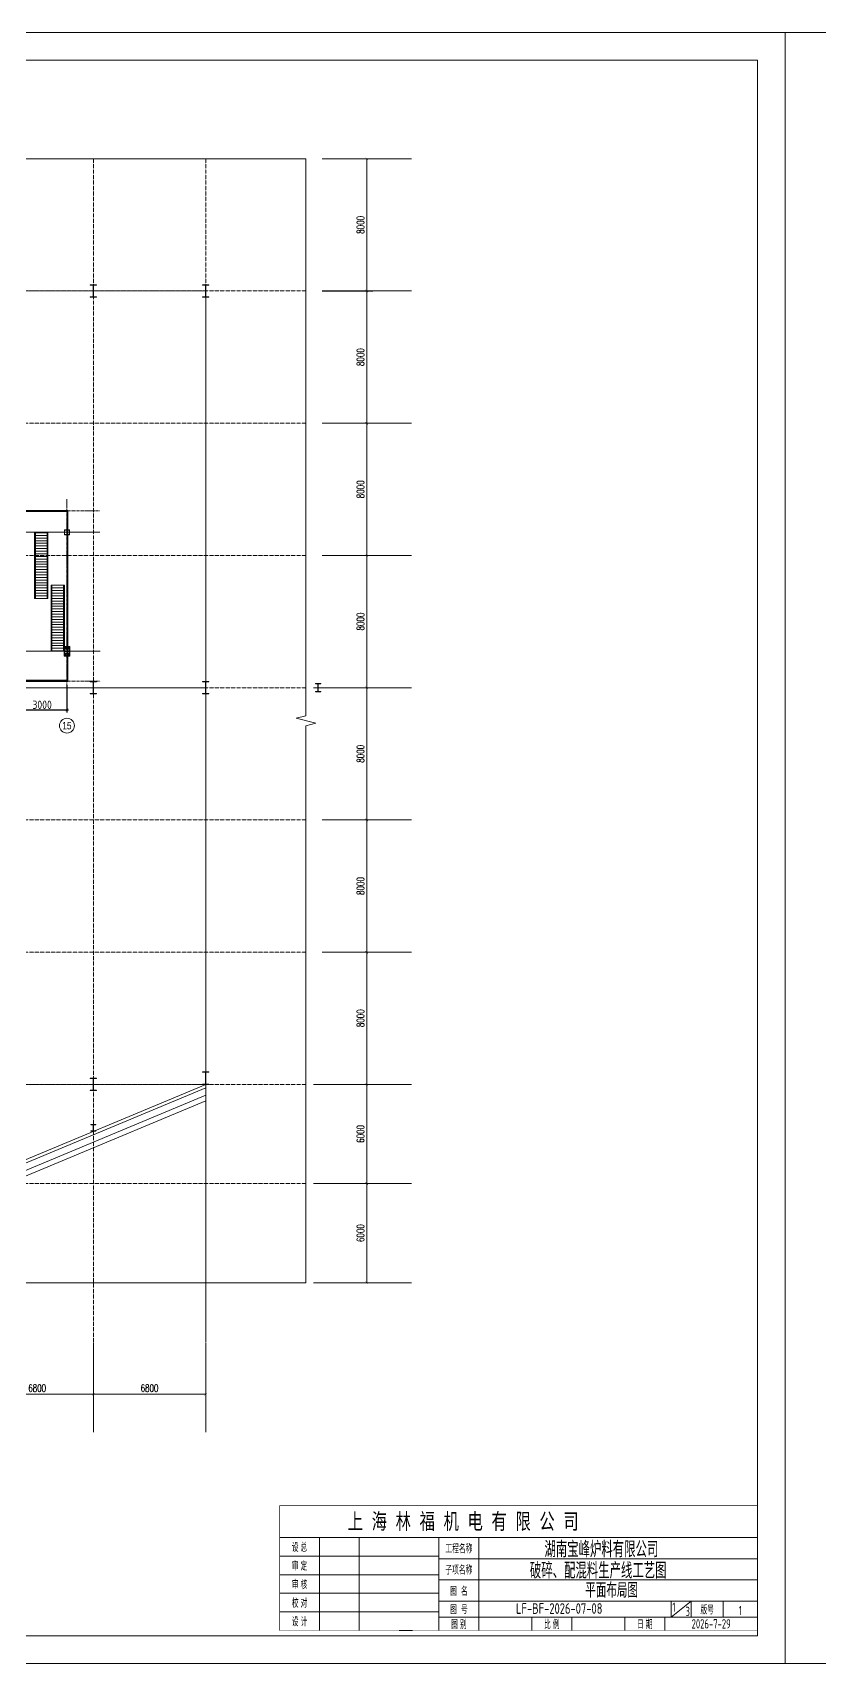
# Model space of a CAD drawing. Header units: millimetres. Extents: x 163705 to 1616509, y 81827 to 302547.
# Drawn here: x 257851 to 305474, y 81827 to 180492 of the extents above; entities that cross this region are included whole.
import ezdxf
from ezdxf.enums import TextEntityAlignment as Align

# ---------------------------------------------------------------- set-up
doc = ezdxf.new("R2010")
doc.units = ezdxf.units.MM
doc.header["$LTSCALE"] = 10
doc.linetypes.add('ACAD_ISO05W100', pattern=[33, 24, -3, 0, -3, 0, -3])
doc.linetypes.add('CENTER2', pattern=[28.575, 19.05, -3.175, 3.175, -3.175])
for name, color, linetype, lineweight in [('1-中心线', 1, 'CENTER2', 0), ('1-双点线', 8, 'ACAD_ISO05W100', 0), ('1-图框层', 7, 'Continuous', 0), ('1-建筑轮廓', 7, 'Continuous', 20), ('1-护栏', 4, 'Continuous', 18), ('1-文本', 4, 'Continuous', 0), ('1-标注', 3, 'Continuous', 0), ('1-设备轮廓', 2, 'Continuous', 18), ('1-钢构', 6, 'Continuous', 0)]:
    doc.layers.add(name, color=color, linetype=linetype, lineweight=lineweight)
doc.styles.add('_TCH_DIM_T3', font='SIMPLEX.shx', dxfattribs={"width": 0.705882, "bigfont": 'GBCBIG.shx'})
doc.styles.add('ARIAL', font='arial.ttf', dxfattribs={"width": 0.7})
doc.styles.add('CGY_HZ', font='tssdeng.shx', dxfattribs={"width": 0.75, "bigfont": 'tssdchn.shx'})
doc.styles.add('GY', font='arial.ttf', dxfattribs={"width": 0.6})
doc.styles.add('gy2', font='tssdeng.shx', dxfattribs={"width": 0.7, "bigfont": 'tssdchn.shx'})
doc.styles.add('HZ', font='gbenor.shx', dxfattribs={"bigfont": 'gbcbig.shx'})
doc.styles.get("Standard").update_dxf_attribs({"font": 'arial.ttf'})
doc.styles.add('基础标注', font='arial.ttf', dxfattribs={"width": 0.7})
doc.dimstyles.new('100$0', dxfattribs={"dimscale": 100, "dimtxt": 5, "dimasz": 1.5, "dimexe": 1.5, "dimexo": 0.5, "dimtad": 1, "dimdec": 0, "dimdsep": 46, "dimtxsty": 'HZ', "dimblk": 'ARCHTICK', "dimcen": 2.5, "dimdle": 1, "dimclrd": 256, "dimclre": 256, "dimadec": 0, "dimazin": 0, "dimtfac": 1, "dimtdec": 0, "dimtmove": 0, "dimatfit": 3, "dimfxl": 0, "dimarcsym": 0})
doc.dimstyles.new('_TCH_ARCH_M_M-150', dxfattribs={"dimscale": 150, "dimtxt": 2.975, "dimasz": 1, "dimexe": 2.5, "dimexo": 3, "dimgap": 1, "dimtad": 1, "dimdec": 0, "dimzin": 0, "dimdsep": 46, "dimtxsty": '_TCH_DIM_T3', "dimblk": 'ARCHTICK', "dimcen": 0.09, "dimclrt": 7, "dimadec": 0, "dimazin": 2, "dimtfac": 1, "dimtdec": 0, "dimtix": 1, "dimtmove": 2, "dimatfit": 3, "dimfxl": 0, "dimtolj": 1, "dimtzin": 0, "dimarcsym": 0})

# ---------------------------------------------------------------- blocks, each defined once
blk = doc.blocks.new('标题栏')
at = {"layer": '1-图框层', "ltscale": 0.8}
for p, q in [((-11953, 2690), (0, 2690)), ((-11953, 1893), (0, 1893)), ((-3243, 498), (-2490, 1096)), ((-3243, 498), (-3243, 1096))]:
    blk.add_line(p, q, dxfattribs=at)
at = {"layer": '1-图框层'}
blk.add_line((-12950, 0), (-13448, 0), dxfattribs=at)
at = {"layer": '1-图框层', "ltscale": 0.8, "const_width": 20}
blk.add_lwpolyline([(0, 4682), (-17930, 4682), (-17930, 0), (0, 0)], close=True, dxfattribs=at)
at = {"layer": '1-图框层', "ltscale": 0.8}
for points in [[(0, 3486), (-17930, 3486)], [(-16436, 0), (-16436, 3486)], [(-14942, 3486), (-14942, 0)], [(-11953, 0), (-11953, 3486)], [(-10459, 0), (-10459, 3486)], [(-17930, 2789), (-11953, 2789)], [(-17930, 2092), (-11953, 2092)], [(-17930, 1395), (-11953, 1395)], [(-17930, 697), (-11953, 697)], [(-11953, 1096), (0, 1096)], [(-2490, 498), (-2490, 1096)], [(-1295, 1096), (-1295, 498)], [(-11953, 498), (0, 498)], [(-8467, 498), (-8467, 0)], [(-6973, 498), (-6973, 0)], [(-4981, 498), (-4981, 0)], [(-3486, 498), (-3486, 0)]]:
    blk.add_lwpolyline(points, dxfattribs=at)
at = {"layer": '1-文本', "style": '基础标注', "width": 0.7}
blk.add_text('上  海  林  福  机  电  有  限  公  司', height=600, dxfattribs=at).set_placement((-15376, 3796))
at = {"layer": '1-文本', "ltscale": 0.8}
for s, height, style, width, p in [('设 总', 300, 'GY', 0.6, (-17183, 3138)), ('工程名称', 300, 'GY', 0.6, (-11206, 3088)), ('审 定', 300, 'GY', 0.6, (-17183, 2440)), ('子项名称', 300, 'GY', 0.6, (-11206, 2291)), ('审 核', 300, 'GY', 0.6, (-17183, 1743)), ('校 对', 300, 'GY', 0.6, (-17183, 1046)), ('图  名', 300, 'GY', 0.6, (-11206, 1494)), ('图  号', 300, 'GY', 0.6, (-11206, 797)), ('3', 351, 'gy2', 0.7, (-2625, 716)), ('版号', 300, 'GY', 0.6, (-1893, 797)), ('1', 351, 'gy2', 0.7, (-647, 750)), ('设 计', 300, 'GY', 0.6, (-17183, 349)), ('图 别', 300, 'GY', 0.6, (-11206, 249)), ('比 例', 300, 'GY', 0.6, (-7720, 249)), ('日 期', 300, 'GY', 0.6, (-4234, 249)), ('2026-7-29', 351, 'gy2', 0.7, (-1743, 249))]:
    blk.add_text(s, height=height, dxfattribs=dict(at, style=style, width=width)).set_placement(p, align=Align.MIDDLE)
at = {"layer": '1-文本', "ltscale": 0.8, "style": 'CGY_HZ', "width": 0.75}
for s, height, p in [('           湖南宝峰炉料有限公司', 599.5, (-11000, 2743, 13)), ('         破碎、配混料生产线工艺图', 599.5, (-11000, 1946, 13)), ('LF-BF-2026-07-08', 400, (-9064, 624, 13))]:
    blk.add_text(s, height=height, dxfattribs=at).set_placement(p)
blk = doc.blocks.new('_ArchTick')
at = {"const_width": 0.15}
blk.add_lwpolyline([(-0.5, -0.5), (0.5, 0.5)], dxfattribs=at)
blk = doc.blocks.new('*D626')
at = {"layer": '1-标注', "lineweight": -2, "transparency": 16777216}
for p, q in [((93666, 77039), (96741, 77039)), ((96366, 77039), (96366, 69039)), ((93666, 69039), (96741, 69039))]:
    blk.add_line(p, q, dxfattribs=at)
at = {"layer": 'Defpoints', "transparency": 16777216}
for p in [(93216, 77039), (93216, 69039), (96366, 69039)]:
    blk.add_point(p, dxfattribs=at)
at = {"layer": '1-标注', "lineweight": -2, "transparency": 16777216, "xscale": 150, "yscale": 150, "zscale": 150}
for p, rotation in [((96366, 77039), 90), ((96366, 69039), 270)]:
    blk.add_blockref('_ArchTick', p, dxfattribs=dict(at, rotation=rotation))
at = {"layer": '1-标注', "transparency": 16777216, "insert": (95993, 73039), "char_height": 446.2, "attachment_point": 5, "rotation": 90, "style": '_TCH_DIM_T3'}
blk.add_mtext('\\A1;8000', dxfattribs=at)
blk = doc.blocks.new('*D621')
at = {"layer": '1-标注', "lineweight": -2, "transparency": 16777216}
for p, q in [((93666, 69039), (96741, 69039)), ((96366, 69039), (96366, 61039)), ((93666, 61039), (96741, 61039))]:
    blk.add_line(p, q, dxfattribs=at)
at = {"layer": 'Defpoints', "transparency": 16777216}
for p in [(93216, 69039), (93216, 61039), (96366, 61039)]:
    blk.add_point(p, dxfattribs=at)
at = {"layer": '1-标注', "lineweight": -2, "transparency": 16777216, "xscale": 150, "yscale": 150, "zscale": 150}
for p, rotation in [((96366, 69039), 90), ((96366, 61039), 270)]:
    blk.add_blockref('_ArchTick', p, dxfattribs=dict(at, rotation=rotation))
at = {"layer": '1-标注', "transparency": 16777216, "insert": (95993, 65039), "char_height": 446.2, "attachment_point": 5, "rotation": 90, "style": '_TCH_DIM_T3'}
blk.add_mtext('\\A1;8000', dxfattribs=at)
blk = doc.blocks.new('*D628')
at = {"layer": '1-标注', "lineweight": -2, "transparency": 16777216}
for p, q in [((93666, 61039), (96741, 61039)), ((96366, 61039), (96366, 53039)), ((93666, 53039), (96741, 53039))]:
    blk.add_line(p, q, dxfattribs=at)
at = {"layer": 'Defpoints', "transparency": 16777216}
for p in [(93216, 61039), (93216, 53039), (96366, 53039)]:
    blk.add_point(p, dxfattribs=at)
at = {"layer": '1-标注', "lineweight": -2, "transparency": 16777216, "xscale": 150, "yscale": 150, "zscale": 150}
for p, rotation in [((96366, 61039), 90), ((96366, 53039), 270)]:
    blk.add_blockref('_ArchTick', p, dxfattribs=dict(at, rotation=rotation))
at = {"layer": '1-标注', "transparency": 16777216, "insert": (95993, 57039), "char_height": 446.2, "attachment_point": 5, "rotation": 90, "style": '_TCH_DIM_T3'}
blk.add_mtext('\\A1;8000', dxfattribs=at)
blk = doc.blocks.new('*D627')
at = {"layer": '1-标注', "lineweight": -2, "transparency": 16777216}
for p, q in [((93666, 53039), (96741, 53039)), ((96366, 53039), (96366, 45039)), ((93666, 45039), (96741, 45039))]:
    blk.add_line(p, q, dxfattribs=at)
at = {"layer": 'Defpoints', "transparency": 16777216}
for p in [(93216, 53039), (93216, 45039), (96366, 45039)]:
    blk.add_point(p, dxfattribs=at)
at = {"layer": '1-标注', "lineweight": -2, "transparency": 16777216, "xscale": 150, "yscale": 150, "zscale": 150}
for p, rotation in [((96366, 53039), 90), ((96366, 45039), 270)]:
    blk.add_blockref('_ArchTick', p, dxfattribs=dict(at, rotation=rotation))
at = {"layer": '1-标注', "transparency": 16777216, "insert": (95993, 49039), "char_height": 446.2, "attachment_point": 5, "rotation": 90, "style": '_TCH_DIM_T3'}
blk.add_mtext('\\A1;8000', dxfattribs=at)
blk = doc.blocks.new('*D622')
at = {"layer": '1-标注', "lineweight": -2, "transparency": 16777216}
for p, q in [((93666, 37039), (96741, 37039)), ((96366, 37039), (96366, 29039)), ((93666, 29039), (96741, 29039))]:
    blk.add_line(p, q, dxfattribs=at)
at = {"layer": 'Defpoints', "transparency": 16777216}
for p in [(93216, 37039), (93216, 29039), (96366, 29039)]:
    blk.add_point(p, dxfattribs=at)
at = {"layer": '1-标注', "lineweight": -2, "transparency": 16777216, "xscale": 150, "yscale": 150, "zscale": 150}
for p, rotation in [((96366, 37039), 90), ((96366, 29039), 270)]:
    blk.add_blockref('_ArchTick', p, dxfattribs=dict(at, rotation=rotation))
at = {"layer": '1-标注', "transparency": 16777216, "insert": (95993, 33039), "char_height": 446.2, "attachment_point": 5, "rotation": 90, "style": '_TCH_DIM_T3'}
blk.add_mtext('\\A1;8000', dxfattribs=at)
blk = doc.blocks.new('*D620')
at = {"layer": '1-标注', "lineweight": -2, "transparency": 16777216}
for p, q in [((93666, 29039), (96741, 29039)), ((96366, 29039), (96366, 21039)), ((93666, 21039), (96741, 21039))]:
    blk.add_line(p, q, dxfattribs=at)
at = {"layer": 'Defpoints', "transparency": 16777216}
for p in [(93216, 29039), (93216, 21039), (96366, 21039)]:
    blk.add_point(p, dxfattribs=at)
at = {"layer": '1-标注', "lineweight": -2, "transparency": 16777216, "xscale": 150, "yscale": 150, "zscale": 150}
for p, rotation in [((96366, 29039), 90), ((96366, 21039), 270)]:
    blk.add_blockref('_ArchTick', p, dxfattribs=dict(at, rotation=rotation))
at = {"layer": '1-标注', "transparency": 16777216, "insert": (95993, 25039), "char_height": 446.2, "attachment_point": 5, "rotation": 90, "style": '_TCH_DIM_T3'}
blk.add_mtext('\\A1;8000', dxfattribs=at)
blk = doc.blocks.new('*D625')
at = {"layer": '1-标注', "lineweight": -2, "transparency": 16777216}
for p, q in [((93139, 45039), (96741, 45039)), ((96366, 45039), (96366, 37039)), ((94116, 37039), (96741, 37039))]:
    blk.add_line(p, q, dxfattribs=at)
at = {"layer": 'Defpoints', "transparency": 16777216}
for p in [(92689, 45039), (93666, 37039), (96366, 37039)]:
    blk.add_point(p, dxfattribs=at)
at = {"layer": '1-标注', "lineweight": -2, "transparency": 16777216, "xscale": 150, "yscale": 150, "zscale": 150}
for p, rotation in [((96366, 45039), 90), ((96366, 37039), 270)]:
    blk.add_blockref('_ArchTick', p, dxfattribs=dict(at, rotation=rotation))
at = {"layer": '1-标注', "transparency": 16777216, "insert": (95993, 41039), "char_height": 446.2, "attachment_point": 5, "rotation": 90, "style": '_TCH_DIM_T3'}
blk.add_mtext('\\A1;8000', dxfattribs=at)
blk = doc.blocks.new('*D624')
at = {"layer": '1-标注', "lineweight": -2, "transparency": 16777216}
for p, q in [((93139, 21039), (96741, 21039)), ((96366, 21039), (96366, 15039)), ((93139, 15039), (96741, 15039))]:
    blk.add_line(p, q, dxfattribs=at)
at = {"layer": 'Defpoints', "transparency": 16777216}
for p in [(92689, 21039), (92689, 15039), (96366, 15039)]:
    blk.add_point(p, dxfattribs=at)
at = {"layer": '1-标注', "lineweight": -2, "transparency": 16777216, "xscale": 150, "yscale": 150, "zscale": 150}
for p, rotation in [((96366, 21039), 90), ((96366, 15039), 270)]:
    blk.add_blockref('_ArchTick', p, dxfattribs=dict(at, rotation=rotation))
at = {"layer": '1-标注', "transparency": 16777216, "insert": (95993, 18039), "char_height": 446.2, "attachment_point": 5, "rotation": 90, "style": '_TCH_DIM_T3'}
blk.add_mtext('\\A1;6000', dxfattribs=at)
blk = doc.blocks.new('*D623')
at = {"layer": '1-标注', "lineweight": -2, "transparency": 16777216}
for p, q in [((93139, 15039), (96741, 15039)), ((96366, 15039), (96366, 9039)), ((93139, 9039), (96741, 9039))]:
    blk.add_line(p, q, dxfattribs=at)
at = {"layer": 'Defpoints', "transparency": 16777216}
for p in [(92689, 15039), (92689, 9039), (96366, 9039)]:
    blk.add_point(p, dxfattribs=at)
at = {"layer": '1-标注', "lineweight": -2, "transparency": 16777216, "xscale": 150, "yscale": 150, "zscale": 150}
for p, rotation in [((96366, 15039), 90), ((96366, 9039), 270)]:
    blk.add_blockref('_ArchTick', p, dxfattribs=dict(at, rotation=rotation))
at = {"layer": '1-标注', "transparency": 16777216, "insert": (95993, 12039), "char_height": 446.2, "attachment_point": 5, "rotation": 90, "style": '_TCH_DIM_T3'}
blk.add_mtext('\\A1;6000', dxfattribs=at)
blk = doc.blocks.new('*D618')
at = {"layer": '1-标注', "lineweight": -2, "transparency": 16777216}
for p, q in [((73019, 4989), (73019, 1914)), ((79819, 4989), (79819, 1914)), ((73019, 2289), (79819, 2289))]:
    blk.add_line(p, q, dxfattribs=at)
at = {"layer": 'Defpoints', "transparency": 16777216}
for p in [(73019, 5439), (79819, 5439), (79819, 2289)]:
    blk.add_point(p, dxfattribs=at)
at = {"layer": '1-标注', "lineweight": -2, "transparency": 16777216, "xscale": 150, "yscale": 150, "zscale": 150, "rotation": 180}
blk.add_blockref('_ArchTick', (73019, 2289), dxfattribs=at)
at = {"layer": '1-标注', "lineweight": -2, "transparency": 16777216, "xscale": 150, "yscale": 150, "zscale": 150}
blk.add_blockref('_ArchTick', (79819, 2289), dxfattribs=at)
at = {"layer": '1-标注', "transparency": 16777216, "insert": (76419, 2663), "char_height": 446.2, "attachment_point": 5, "style": '_TCH_DIM_T3'}
blk.add_mtext('\\A1;6800', dxfattribs=at)
blk = doc.blocks.new('*D619')
at = {"layer": '1-标注', "lineweight": -2, "transparency": 16777216}
for p, q in [((79819, 4989), (79819, 1914)), ((86619, 4989), (86619, 1914)), ((79819, 2289), (86619, 2289))]:
    blk.add_line(p, q, dxfattribs=at)
at = {"layer": 'Defpoints', "transparency": 16777216}
for p in [(79819, 5439), (86619, 5439), (86619, 2289)]:
    blk.add_point(p, dxfattribs=at)
at = {"layer": '1-标注', "lineweight": -2, "transparency": 16777216, "xscale": 150, "yscale": 150, "zscale": 150, "rotation": 180}
blk.add_blockref('_ArchTick', (79819, 2289), dxfattribs=at)
at = {"layer": '1-标注', "lineweight": -2, "transparency": 16777216, "xscale": 150, "yscale": 150, "zscale": 150}
blk.add_blockref('_ArchTick', (86619, 2289), dxfattribs=at)
at = {"layer": '1-标注', "transparency": 16777216, "insert": (83219, 2663), "char_height": 446.2, "attachment_point": 5, "style": '_TCH_DIM_T3'}
blk.add_mtext('\\A1;6800', dxfattribs=at)
blk = doc.blocks.new('*D907')
at = {"layer": '1-标注', "lineweight": -2, "transparency": 16777216}
for p, q in [((256928, 141009), (256928, 139363)), ((259928, 141009), (259928, 139363)), ((256828, 139513), (260028, 139513))]:
    blk.add_line(p, q, dxfattribs=at)
at = {"layer": 'Defpoints', "transparency": 16777216}
for p in [(256928, 141059), (259928, 141059), (259928, 139513)]:
    blk.add_point(p, dxfattribs=at)
at = {"layer": '1-标注', "lineweight": -2, "transparency": 16777216, "xscale": 150, "yscale": 150, "zscale": 150, "rotation": 180}
blk.add_blockref('_ArchTick', (256928, 139513), dxfattribs=at)
at = {"layer": '1-标注', "lineweight": -2, "transparency": 16777216, "xscale": 150, "yscale": 150, "zscale": 150}
blk.add_blockref('_ArchTick', (259928, 139513), dxfattribs=at)
at = {"layer": '1-标注', "transparency": 16777216, "insert": (258428, 139825), "char_height": 500, "attachment_point": 5, "style": 'HZ'}
blk.add_mtext('3000', dxfattribs=at)
blk = doc.blocks.new('G$C2B9B74B2')
for p, q in [((0, 153), (306, 153)), ((3, 288), (3, 303)), ((3, 303), (153, 303)), ((135, 288), (3, 288)), ((3, 288), (3, 18)), ((3, 3), (3, 18)), ((3, 18), (135, 18)), ((153, 3), (3, 3)), ((148, 31), (148, 275)), ((153, 0), (153, 306)), ((303, 303), (153, 303)), ((153, 3), (303, 3)), ((158, 31), (158, 275)), ((171, 288), (303, 288)), ((303, 18), (171, 18)), ((303, 288), (303, 303)), ((303, 288), (303, 18)), ((303, 3), (303, 18))]:
    blk.add_line(p, q)
for centre, start, end in [((135, 275), 0, 90), ((135, 31), 270, 0), ((171, 275), 90, 180), ((171, 31), 180, 270)]:
    blk.add_arc(centre, 13, start, end)
blk.add_text('HC_SUPERPART', height=0.001).set_placement((153, 3))
blk = doc.blocks.new('*U489')
at = {"layer": '1-护栏'}
h = blk.add_hatch(dxfattribs=at)
h.set_pattern_fill('ANSI31', color=256, scale=50, angle=315)
h.set_pattern_definition([(0, (-900, 1161.77), (4e-14, 158.75), [])])
h.paths.add_polyline_path([(800, 0), (0, 0), (0, 4000), (800, 4000)])
for p, q in [((50, 4000), (50, 0)), ((750, 4000), (750, 0))]:
    blk.add_line(p, q, dxfattribs=at)
at = {"layer": '1-钢构'}
blk.add_lwpolyline([(800, 0), (0, 0), (0, 4000), (800, 4000)], close=True, dxfattribs=at)
blk = doc.blocks.new('A$C7121566b')
blk.add_lwpolyline([(1437, 700), (50062, 700), (50062, 11000), (1437, 11000)], close=True)
at = {"layer": '1-中心线'}
for p, q in [((0, 11000), (52000, 11000)), ((50000, 11700), (50000, 0)), ((0, 9700), (52000, 9700)), ((0, 2500), (52010, 2500)), ((0, 700), (52010, 700))]:
    blk.add_line(p, q, dxfattribs=at)
at = {"layer": '1-护栏'}
blk.add_lwpolyline([(1487, 750), (50012, 750), (50012, 10950), (1487, 10950)], close=True, dxfattribs=at)
for p in [(48047, 5700), (49047, 2500)]:
    blk.add_blockref('*U489', p)
at = {"layer": '1-钢构'}
for p in [(49847, 9547), (49847, 2347)]:
    blk.add_blockref('G$C2B9B74B2', p, dxfattribs=at)
blk = doc.blocks.new('G$CCDFBE48F')
for p, q in [((20, 425), (20, 440)), ((20, 440), (170, 440)), ((152, 425), (20, 425)), ((20, 140), (20, 155)), ((20, 155), (152, 155)), ((170, 140), (20, 140)), ((24, 515), (106, 515)), ((24, 290), (106, 290)), ((24, 65), (106, 65)), ((65, 474), (65, 556)), ((65, 250), (65, 330)), ((65, 24), (65, 106)), ((165, 168), (165, 412)), ((170, 443), (170, 137)), ((320, 440), (170, 440)), ((170, 140), (320, 140)), ((175, 168), (175, 412)), ((188, 425), (320, 425)), ((320, 155), (188, 155)), ((235, 515), (316, 515)), ((235, 290), (316, 290)), ((235, 65), (316, 65)), ((275, 474), (275, 556)), ((275, 250), (275, 330)), ((275, 24), (275, 106)), ((320, 425), (320, 440)), ((320, 140), (320, 155))]:
    blk.add_line(p, q)
for points in [[(0, 0), (0, 580), (340, 580), (340, 0)], [(28, 478), (28, 552), (102, 552), (102, 478)], [(28, 252), (28, 328), (102, 328), (102, 252)], [(28, 28), (28, 102), (102, 102), (102, 28)], [(238, 478), (238, 552), (313, 552), (313, 478)], [(238, 252), (238, 328), (313, 328), (313, 252)], [(238, 28), (238, 102), (313, 102), (313, 28)]]:
    blk.add_lwpolyline(points, close=True)
for centre in [(65, 515), (65, 290), (65, 65), (275, 515), (275, 290), (275, 65)]:
    blk.add_circle(centre, 18)
for centre, start, end in [((152, 412), 0, 90), ((152, 168), 270, 0), ((188, 412), 90, 180), ((188, 168), 180, 270)]:
    blk.add_arc(centre, 13, start, end)
blk.add_text('HC_SUPERPART', height=0.001).set_placement((170, 140))
blk = doc.blocks.new('A$C790c3438')
at = {"layer": '1-钢构'}
blk.add_blockref('G$CCDFBE48F', (14614, 3763), dxfattribs=at)
blk = doc.blocks.new('G$C5C029050')
for p, q in [((93666.4, 77039.4), (99066.4, 77039.4)), ((93666.4, 69039.4), (99066.4, 69039.4)), ((93666.4, 61039.4), (99066.4, 61039.4)), ((93666.4, 53039.4), (99066.4, 53039.4)), ((86618.6, 5439.4), (86618.6, 45039.4)), ((93666.4, 45039.4), (99066.4, 45039.4)), ((93666.4, 37039.4), (99066.4, 37039.4)), ((93666.4, 29039.4), (99066.4, 29039.4)), ((93666.4, 21039.4), (99066.4, 21039.4)), ((93666.4, 15039.4), (99066.4, 15039.4)), ((1, 9039.4), (92688.6, 9039.4)), ((93666.4, 9039.4), (99066.4, 9039.4)), ((79818.6, 5400), (79818.6, 0)), ((86618.6, 5400), (86618.6, 0))]:
    blk.add_line(p, q)
for points in [[(92688.6, 77039.4), (69193.6, 77039.4), (69043.6, 77639.4), (68743.6, 76439.4), (68593.6, 77039.4), (0, 77039.4)], [(92688.6, 77040.4), (92688.6, 43339.4), (92088.6, 43189.4), (93288.6, 42889.4), (92688.6, 42739.4), (92688.6, 9038.4)]]:
    blk.add_lwpolyline(points)
at = {"layer": '1-双点线'}
for p, q in [((79818.6, 77039.4), (79818.6, 45039.4)), ((86618.6, 77039.4), (86618.6, 45039.4)), ((1, 69039.4), (92688.6, 69039.4)), ((1, 61039.4), (92688.6, 61039.4)), ((1, 53039.4), (92688.6, 53039.4)), ((1, 45039.4), (92688.6, 45039.4)), ((79818.6, 5439.4), (79818.6, 45039.4)), ((1, 37039.4), (92688.6, 37039.4)), ((1, 29039.4), (92688.6, 29039.4)), ((1, 21039.4), (92688.6, 21039.4)), ((1, 15039.4), (92688.6, 15039.4))]:
    blk.add_line(p, q, dxfattribs=at)
at = {"layer": '1-双点线', "const_width": 50}
blk.add_lwpolyline([(2918.6, 69039.4), (2918.6, 21039.4), (86618.6, 21039.4), (86618.6, 69039.4)], close=True, dxfattribs=at)
at = {"layer": '1-双点线'}
for points in [[(2918.6, 69039.4), (86618.6, 69039.4), (86618.6, 45039.4), (2918.6, 45039.4)], [(2918.6, 21039.4), (86618.6, 21039.4), (86618.6, 45039.4), (2918.6, 45039.4)]]:
    blk.add_lwpolyline(points, close=True, dxfattribs=at)
at = {"layer": '1-建筑轮廓'}
blk.add_line((57863.5, 9039.4), (86618.6, 21039.4), dxfattribs=at)
for points in [[(7818.6, 77039.4), (7818.6, 69614.4), (2718.6, 69614.4), (2718.6, 8839.4), (59793.6, 8839.4), (59793.6, 9628.2), (86618.6, 20822.7)], [(45818.6, 8439.4), (60193.6, 8439.4), (60193.6, 9361.7), (86618.6, 20389.3)], [(45818.6, 8119.4), (60513.6, 8119.4), (60513.6, 9148.5), (86618.6, 20042.5)]]:
    blk.add_lwpolyline(points, dxfattribs=at)
at = {"layer": '1-钢构'}
for points in [[(80018.6, 69414.4), (80018.6, 69394.3), (79824.6, 69394.3), (79824.6, 68684.6), (80018.6, 68684.6), (80018.6, 68664.4), (79618.6, 68664.4), (79618.6, 68684.6), (79812.5, 68684.6), (79812.5, 69394.3), (79618.6, 69394.3), (79618.6, 69414.4), (80018.6, 69414.4)], [(86818.6, 69414.4), (86818.6, 69394.3), (86624.6, 69394.3), (86624.6, 68684.6), (86818.6, 68684.6), (86818.6, 68664.4), (86418.6, 68664.4), (86418.6, 68684.6), (86612.5, 68684.6), (86612.5, 69394.3), (86418.6, 69394.3), (86418.6, 69414.4), (86818.6, 69414.4)], [(80018.6, 45414.4), (80018.6, 45394.3), (79824.6, 45394.3), (79824.6, 44684.6), (80018.6, 44684.6), (80018.6, 44664.4), (79618.6, 44664.4), (79618.6, 44684.6), (79812.5, 44684.6), (79812.5, 45394.3), (79618.6, 45394.3), (79618.6, 45414.4), (80018.6, 45414.4)], [(86818.6, 45414.4), (86818.6, 45394.3), (86624.6, 45394.3), (86624.6, 44684.6), (86818.6, 44684.6), (86818.6, 44664.4), (86418.6, 44664.4), (86418.6, 44684.6), (86612.5, 44684.6), (86612.5, 45394.3), (86418.6, 45394.3), (86418.6, 45414.4), (86818.6, 45414.4)], [(93578.6, 44789.4), (93578.6, 44809.6), (93424.6, 44809.6), (93424.6, 45269.3), (93578.6, 45269.3), (93578.6, 45289.4), (93258.6, 45289.4), (93258.6, 45269.3), (93412.5, 45269.3), (93412.5, 44809.6), (93258.6, 44809.6), (93258.6, 44789.4), (93578.6, 44789.4)], [(86818.6, 21789.4), (86818.6, 21769.3), (86624.6, 21769.3), (86624.6, 21059.6), (86818.6, 21059.6), (86818.6, 21039.4), (86418.6, 21039.4), (86418.6, 21059.6), (86612.5, 21059.6), (86612.5, 21769.3), (86418.6, 21769.3), (86418.6, 21789.4), (86818.6, 21789.4)], [(80018.6, 21414.4), (80018.6, 21394.3), (79824.6, 21394.3), (79824.6, 20684.6), (80018.6, 20684.6), (80018.6, 20664.4), (79618.6, 20664.4), (79618.6, 20684.6), (79812.5, 20684.6), (79812.5, 21394.3), (79618.6, 21394.3), (79618.6, 21414.4), (80018.6, 21414.4)], [(79968.6, 18601.7), (79968.6, 18581.5), (79824.6, 18581.5), (79824.6, 18221.8), (79968.6, 18221.8), (79968.6, 18201.7), (79668.6, 18201.7), (79668.6, 18221.8), (79812.5, 18221.8), (79812.5, 18581.5), (79668.6, 18581.5), (79668.6, 18601.7), (79968.6, 18601.7)]]:
    blk.add_lwpolyline(points, dxfattribs=at)
at = {"layer": '1-标注'}
for p1, p2, distance, picture, middle in [((93216.4, 77039.4), (93216.4, 69039.4), 3150, '*D626', (95993.2, 73039.4)), ((93216.4, 69039.4), (93216.4, 61039.4), 3150, '*D621', (95993.2, 65039.4)), ((93216.4, 61039.4), (93216.4, 53039.4), 3150, '*D628', (95993.2, 57039.4)), ((93216.4, 53039.4), (93216.4, 45039.4), 3150, '*D627', (95993.2, 49039.4)), ((93216.4, 37039.4), (93216.4, 29039.4), 3150, '*D622', (95993.2, 33039.4)), ((93216.4, 29039.4), (93216.4, 21039.4), 3150, '*D620', (95993.2, 25039.4)), ((73018.6, 5439.4), (79818.6, 5439.4), -3150, '*D618', (76418.6, 2662.5)), ((79818.6, 5439.4), (86618.6, 5439.4), -3150, '*D619', (83218.6, 2662.5))]:
    dim = blk.add_aligned_dim(p1=p1, p2=p2, distance=distance, dimstyle='_TCH_ARCH_M_M-150', dxfattribs=at)
    dim.commit()
    dim.dimension.update_dxf_attribs({"geometry": picture, "text_midpoint": middle})
for base, p1, p2, picture, middle in [((96366.4, 37039.4), (92688.6, 45039.4), (93666.4, 37039.4), '*D625', (95993.2, 41039.4)), ((96366.4, 15039.4), (92688.6, 21039.4), (92688.6, 15039.4), '*D624', (95993.2, 18039.4)), ((96366.4, 9039.4), (92688.6, 15039.4), (92688.6, 9039.4), '*D623', (95993.2, 12039.4))]:
    dim = blk.add_linear_dim(base=base, p1=p1, p2=p2, angle=90, dimstyle='_TCH_ARCH_M_M-150', override={"dimtxsty": '_TCH_DIM_T3'}, dxfattribs=at)
    dim.commit()
    dim.dimension.update_dxf_attribs({"geometry": picture, "text_midpoint": middle})

msp = doc.modelspace()

# ---------------------------------------------------------------- linework, layer by layer
at = {"layer": '1-中心线'}
for p, q in [((259927.833, 152259.738), (259927.833, 141059.499)), ((183311.682, 150259.632), (261928.108, 150259.632)), ((183311.682, 143059.632), (261938.108, 143059.632))]:
    msp.add_line(p, q, dxfattribs=at)
at = {"layer": '1-图框层'}
for points in [[(303397.925, 180492.157), (163705.253, 180492.157), (163705.253, 81826.94), (303397.925, 81826.94)], [(443090.596, 180492.157), (303397.925, 180492.157), (303397.925, 81826.94), (443090.596, 81826.94)]]:
    msp.add_lwpolyline(points, close=True, dxfattribs=at)
msp.add_lwpolyline([(167857.829, 178831.126), (167857.829, 83487.971), (301736.894, 83487.971), (301736.894, 178831.126), (167857.829, 178831.126)], dxfattribs=at)
at = {"layer": '1-护栏'}
msp.add_circle((259927.833, 138562.793), 450, dxfattribs=at)

# ---------------------------------------------------------------- block references
for name, p in [('A$C790c3438', (245144.313, 139006.156)), ('A$C7121566b', (209928.183, 140559.499))]:
    msp.add_blockref(name, p)
at = {"layer": '1-建筑轮廓'}
msp.add_blockref('G$C5C029050', (181709.24, 95820.209), dxfattribs=at)
at = {"layer": '1-设备轮廓', "xscale": 1.613696187328181, "yscale": 1.613696187328181, "zscale": 1.613696187328181}
msp.add_blockref('标题栏', (301736.894, 83817.687), dxfattribs=at)

# ---------------------------------------------------------------- texts
at = {"layer": '1-护栏', "style": 'ARIAL', "width": 0.8}
msp.add_text('15', height=450, dxfattribs=at).set_placement((259927.833, 138562.793), align=Align.MIDDLE_CENTER)
at = {"layer": '1-文本', "ltscale": 0.8, "style": 'CGY_HZ', "width": 0.75}
for s, height, p in [('平面布局图', 897.2426, (291299.133, 85804.658, -16.684)), ('1', 553.853, (296569.656, 84954.554, -44.139))]:
    msp.add_text(s, height=height, dxfattribs=at).set_placement(p)

# ---------------------------------------------------------------- dimensions: what is measured, and where the dimension line sits
at = {"layer": '1-标注'}
dim = msp.add_linear_dim(base=(259927.833, 139512.793), p1=(256927.833, 141059.499), p2=(259927.833, 141059.499), dimstyle='100$0', override={"dimtol": 0, "dimlim": 0, "dimtdec": 8, "dimtix": 1}, dxfattribs=at)
dim.commit()
dim.dimension.update_dxf_attribs({"geometry": '*D907', "text_midpoint": (258427.833, 139825.293)})

doc.saveas('drawing.dxf')
